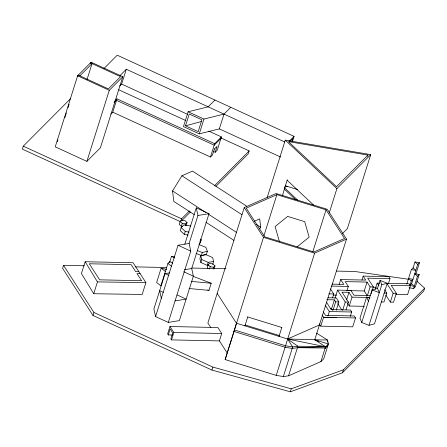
<?xml version="1.0" encoding="UTF-8"?>
<svg xmlns="http://www.w3.org/2000/svg" width="447" height="447" viewBox="0 0 447 447"><rect width="100%" height="100%" fill="white"/><g stroke="black" fill="none" stroke-linecap="round" stroke-linejoin="round"><path stroke-width="0.67" d="M316.459 333.076L327.534 340.033L328.389 343.972L323.723 358.773L320.924 361.589L288.566 375.815L283.342 376.558L276.257 375.391L225.148 359.578L263.501 237.363L244.263 207.548L276.14 193.506L327.26 209.291L346.498 239.106L314.761 339.765L287.55 338.999L236.429 323.22L217.192 293.405M236.429 323.22L234.021 331.451L285.125 347.263L292.209 348.431L297.434 347.693L325.589 346.783L328.389 343.972L314.761 339.765L327.534 340.033L327.679 342.067M282.426 195.836L285.326 185.762L297.78 189.606M70.799 98.429L23.283 146.163L22.35 149.125L180.633 221.773L181.566 218.812L189.405 210.939M77.633 75.778L55.227 146.834L86.886 161.361L100.402 147.784L122.808 76.728L91.149 62.2L77.633 75.778L109.286 90.311L122.808 76.728M57.305 141.716L57.903 139.81M64.916 117.572L66.379 112.923M68.056 107.615L69.101 104.296M77.89 76.426L78.309 75.102L108.381 88.903L120.55 76.683L90.473 62.876M90.735 63.508L91.149 62.2M87.036 79.527L92.06 63.603L79.89 75.828M86.886 161.361L109.286 90.311M84.422 265.797L63.524 265.356L62.591 268.317L93.01 315.47L211.951 370.06L290.332 391.796L342.436 372.798L423.717 291.142L424.65 288.181L417.034 281.286M110.828 114.141L112.773 112.186L116.974 98.865L214.661 143.699L221.421 136.911L208.738 131.088M119.695 86.014L121.64 84.064L126.311 69.257L284.778 141.995M85.165 261.735L81.432 273.575L93.725 293.74L142.174 294.461L145.906 282.621L133.083 262.741L85.165 261.735L97.457 281.901L93.725 293.74M93.01 315.47L93.943 312.509L63.524 265.356M214.929 100.039L208.168 106.833L188.131 111.789L183.46 126.596L199.289 133.86L219.326 128.898L280.744 157.087M185.511 125.842L189.249 113.996L201.91 119.807L198.177 131.653L185.511 125.842L201.547 121.472M199.289 133.86L203.961 119.053L223.997 114.097L230.758 107.302M166.72 269.39L161.143 268.161L156.618 282.521L160.87 285.834L167.916 263.484L169.86 261.529L172.771 263.266M186.108 225.539L187.042 222.578L184.974 220.639L181.56 220.064L180.208 221.421L179.275 224.383L181.337 226.316L182.588 226.528M169.597 272.877L165.038 273.62L153.902 308.944L155.562 316.588L168.284 322.432L179.359 320.622L193.367 276.185L191.713 268.535L209.006 213.677L196.283 207.838L184.846 244.112M169.474 262.758L171.525 256.26L174.838 256.991M181.337 226.316L182.275 223.36L180.208 221.421M190.685 226.037L183.851 224.875L181.147 227.596L180.214 230.551L184.343 234.429L188.098 235.066M155.562 316.588L178.046 245.269L189.12 243.464L197.937 215.488L196.283 207.838M185.131 225.713L185.689 223.936L187.042 222.578M184.343 234.429L185.276 231.468L181.147 227.596M112.773 112.186L210.459 157.026L214.661 143.699M219.326 128.898L223.997 114.097M214.437 148.912L212.487 154.986L210.459 157.026M213.61 151.544L215.191 152.271L217.058 146.348L214.353 149.063M221.421 136.911L217.22 150.231L215.191 152.271M168.284 322.432L190.774 251.113L189.12 243.464M227.098 352.823L219.404 340.899L221.734 333.496L217.89 327.534L169.972 326.528L167.636 333.931L168.279 334.926L172.464 335.01M168.279 334.926L170.145 329.003L172.71 332.976L170.843 338.899L171.486 339.893L219.404 340.899M200.312 238.989L201.228 239.849L200.295 242.81L198.943 244.168M171.486 339.893L173.822 332.49L169.972 326.528M212.671 264.378L213.605 261.417L212.638 257.589L206.251 254.74L200.832 255.718L199.898 258.679L200.865 262.506L207.252 265.356L208.598 265.116M195.982 253.337L201.351 255.488L202.284 252.527L207.369 251.259L205.888 247.364L199.328 244.732M200.865 262.506L201.798 259.551L200.832 255.718M207.369 251.259L206.436 254.22L201.351 255.488M207.252 265.356L208.185 262.395L213.605 261.417M214.068 268.87L215.001 265.909L212.934 263.97L209.514 263.395L208.162 264.753L207.229 267.714L208.056 268.485M209.481 269.055L210.23 266.691L208.162 264.753M220.673 137.827L249.163 150.902L248.23 153.863L215.901 186.343M213.085 269.044L213.649 267.267L215.001 265.909M189.008 288.505L208.978 290.371L211.219 283.269L193.177 276.369M244.263 207.548L207.861 323.008L210.788 327.55M211.951 370.06L212.889 367.099L93.943 312.509M267.144 197.647L285.275 140.151L370.708 154.628L347.369 228.646L342.475 233.563M292.098 141.157L292.925 138.525L290.466 140.995M292.444 141.515L294.07 136.363L117.243 55.204L103.944 68.559M263.87 235.921L276.883 194.657L326.031 209.827L344.531 238.497L313.878 251.996L264.73 236.826L246.23 208.157L276.883 194.657M225.148 359.578L234.485 329.97L285.594 345.782L292.679 346.95L297.903 346.213L325.589 346.783L320.924 361.589M287.292 179.716L284.348 189.154L295.433 199.546M247.794 316.761L244.95 325.852L245.196 325.008L279.274 335.524L279.029 336.368L281.873 327.277M312.811 251.756L326.031 209.827M346.498 239.106L314.615 253.142L276.257 375.391M329.199 213.035L336.909 188.584L370.708 154.628M283.342 376.558L292.679 346.95L287.55 338.999L319.426 324.963M288.566 375.815L297.903 346.213L287.55 338.999L325.589 346.783L325.131 348.023L297.434 347.693M290.332 391.796L291.265 388.834L343.369 369.837L424.65 288.181M367.535 156.411L367.954 155.081L288.438 141.604L336.496 186.684L367.954 155.081M323.248 311.905L325.483 315.364L354.236 315.968L355.516 317.957L352.717 326.835L320.773 326.17L323.572 317.286L322.086 314.979M332.534 297.775L333.736 293.97L330.439 288.857M327.914 315.979L329.316 311.537L325.198 305.156M332.551 310.235L331.59 308.748L334.39 299.864L326.863 299.708M339.111 284.644L340.709 279.565L365.747 280.09L363.182 276.117L388.739 276.654L390.024 278.637L388.421 283.716M334.959 298.373L337.563 290.125L350.856 290.405L353.957 295.216L370.339 295.556M333.071 310.101L335.675 301.854L334.39 299.864M336.267 310.168L338.865 301.921L336.3 297.942L327.969 297.769M346.889 290.868L348.291 286.432L345.185 281.621L367.032 282.079L370.133 286.89L367.333 295.769L364.232 290.963L367.032 282.079M342.653 310.302L345.257 302.055L337.563 290.125M346.542 299.937L348.939 292.327L342.039 292.182L348.453 302.122L346.051 309.732M364.394 306.335L349.247 306.016L352.046 297.138L348.939 292.327M350.275 316.448L351.677 312.006L350.392 310.017L331.227 309.615L326.696 302.591M361.986 279.923L363.182 276.117M342.436 372.798L343.369 369.837M369.68 298.16L366.652 296.981L359.969 318.18L361.735 322.488L368.998 325.315L374.491 323.84L387.298 283.225L380.039 280.392L377.519 288.388L379.285 292.69L372.021 289.863L361.735 322.488M371.127 293.936L373.329 286.957L367.663 278.168L390.024 278.637M375.15 289.46L377.151 283.113L379.71 283.169M368.998 325.315L381.805 284.7L380.039 280.392M384.498 289.611L386.761 293.12L383.962 302.004L381.224 301.943M410.38 285.773L391.214 285.37L396.344 293.321L393.544 302.206L390.348 302.138L393.148 293.254L386.739 283.314L409.1 283.784L410.38 285.773L407.58 294.657L395.941 294.411M406.815 284.029L411.369 269.597L413.134 267.82L414.989 261.931L419.448 262.685L415.716 274.525M419.448 262.685L417.682 264.456L411.592 283.789L414.285 286.32L409.826 285.56L411.251 281.034L413.017 279.263L408.558 278.503L411.251 281.034M409.122 287.784L413.587 288.538L417.448 276.285L419.213 274.508L414.755 273.754L417.448 276.285M419.213 274.508L415.347 286.767L413.587 288.538M194.244 214.655L173.816 201.418L172.542 190.936L181.901 175.777L192.523 171.1L246.683 206.201M259.657 228.998L260.724 227.266L259.707 218.885L254.242 221.287M119.992 75.61L126.311 69.257M114.544 101.307L116.974 98.865M114.08 102.788L116.511 100.346L214.197 145.18L220.952 138.391M214.387 185.84L249.163 150.902M181.616 220.79L190.433 211.934M289.243 141.213L294.07 136.363M199.876 241.207L201.228 239.849M409.826 285.56L411.592 283.789M325.131 348.241L327.925 345.453L325.131 348.023M297.121 246.873L309.162 237.106L304.686 221.656L287.644 216.398L275.084 226.59L279.375 241.397M381.805 284.7L387.298 283.225M372.021 289.863L377.519 288.388M197.937 215.488L209.006 213.677M184.55 269.709L191.713 268.535M175.073 300.909L186.142 299.099L177.051 294.931M97.457 281.901L145.906 282.621M135.279 266.865L166.625 267.524M191.707 268.049L225.841 268.764M336.608 271.089L354.722 271.469L408.446 279.263M332.199 284.13L343.81 284.376L340.709 279.565M331.322 286.074L348.291 286.432M370.133 286.89L373.329 286.957M372.994 287.225L376.38 287.292M346.481 290.589L364.232 290.963M384.023 293.064L386.761 293.12M393.148 293.254L396.344 293.321M328.875 293.869L333.736 293.97M333.272 295.054L336.664 295.126M352.046 297.138L369.948 297.512M335.675 301.854L338.865 301.921M345.257 302.055L348.453 302.122M330.221 308.721L331.59 308.748M329.316 311.537L351.677 312.006M355.516 317.957L323.572 317.286L336.351 317.554M173.822 332.49L221.734 333.496M138.866 271.703L135.665 271.631L131.172 264.663L89.277 263.78L99.636 279.833L141.654 280.716L136.961 273.614L140.146 273.693M191.249 281.403L211.219 283.269M182.275 223.36L185.689 223.936M411.369 269.597L415.827 270.351L413.134 267.82M185.276 231.468L189.031 232.105M210.23 266.691L213.649 267.267M212.889 367.099L291.265 388.834M263.501 237.363L314.615 253.142M247.75 316.968L281.828 327.489M207.687 289.879L208.978 290.371M197.513 250.616L202.284 252.527M318.521 341.391L314.761 339.765L325.589 346.783L324.41 346.179M201.798 259.551L208.185 262.395M188.131 111.789L203.961 119.053M121.64 84.064L187.634 114.354M118.684 89.758L185.907 120.612M23.283 146.163L181.566 218.812M178.046 245.269L190.774 251.113M183.672 271.737L193.367 276.185M165.038 273.62L168.675 275.291M163.3 292.344L159.663 290.673L161.322 298.322M285.326 185.762L287.186 186.712M171.525 256.26L174.431 257.997M181.901 175.777L242.011 214.739M256.086 224.26L260.724 227.266M172.542 190.936L205.81 212.498M208.727 214.387L236.742 232.541M205.916 222.22L233.926 240.374M167.916 263.484L171.67 266.406M161.143 268.161L165.396 271.48M285.275 140.151L336.909 188.584M414.989 261.931L417.682 264.456M287.153 180.275L313.844 205.313M284.694 187.963L297.791 200.245M385.822 295.121L390.348 302.138M377.151 283.113L378.983 285.951M347.52 303.345L349.247 306.016M337.692 303.552L341.72 309.799M319.281 323.857L320.773 326.17M366.652 296.981L368.423 301.289"/></g></svg>
